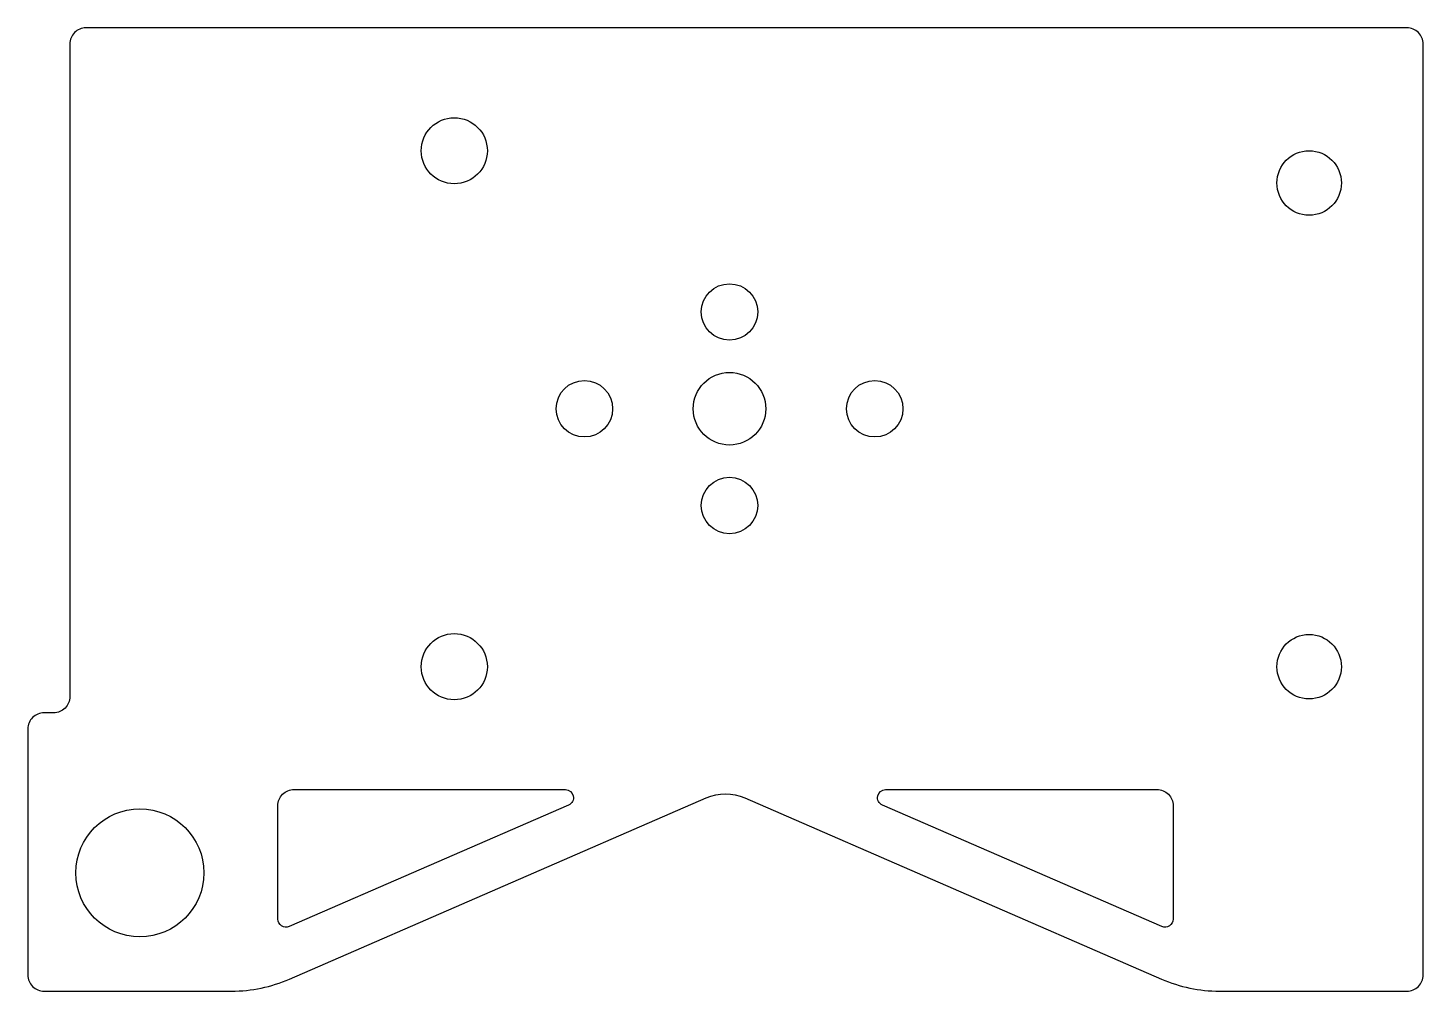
# Model space of a CAD drawing. Header units: millimetres. Extents: x -43.5 to 43, y -36.1 to 23.6.
import ezdxf

# ---------------------------------------------------------------- set-up
doc = ezdxf.new("R2010")
doc.units = ezdxf.units.MM
doc.layers.get('0').update_dxf_attribs({"linetype": 'CONTINUOUS'})

msp = doc.modelspace()

# ---------------------------------------------------------------- linework, layer by layer
for points in [[(-39.903, 23.619, 0.414214), (-40.903, 22.619), (-40.903, -17.858, -0.414214), (-41.903, -18.858), (-42.5, -18.858, 0.414214), (-43.5, -19.858), (-43.5, -35.119, 0.414214), (-42.5, -36.119), (-30.872, -36.119, 0.102893), (-27.283, -35.373), (-1.446, -24.139, -0.207987), (0.946, -24.139), (26.783, -35.373, 0.102893), (30.372, -36.119), (42, -36.119, 0.414214), (43, -35.119), (43, 22.619, 0.414214), (42, 23.619)], [(-28, -31.65), (-28, -24.619, -0.414214), (-27, -23.619), (-10.178, -23.619, -0.813413), (-9.979, -24.578), (-27.301, -32.109, -0.540126)], [(9.678, -23.619), (26.5, -23.619, -0.414214), (27.5, -24.619), (27.5, -31.65, -0.540126), (26.801, -32.109), (9.479, -24.578, -0.813413)]]:
    msp.add_lwpolyline(points, format="xyb", close=True)
for centre, radius in [((-17.066, 16, 0), 2.05), ((35.935, 14, 0), 2), ((0, 6, 0), 1.75), ((-9, 0, 0), 1.75), ((0, 0), 2.25), ((9, 0, 0), 1.75), ((0, -6, 0), 1.75), ((-17.066, -16, 0), 2.05), ((35.935, -16, 0), 2), ((-36.557, -28.785, 0), 3.969)]:
    msp.add_circle(centre, radius)

doc.saveas('drawing.dxf')
